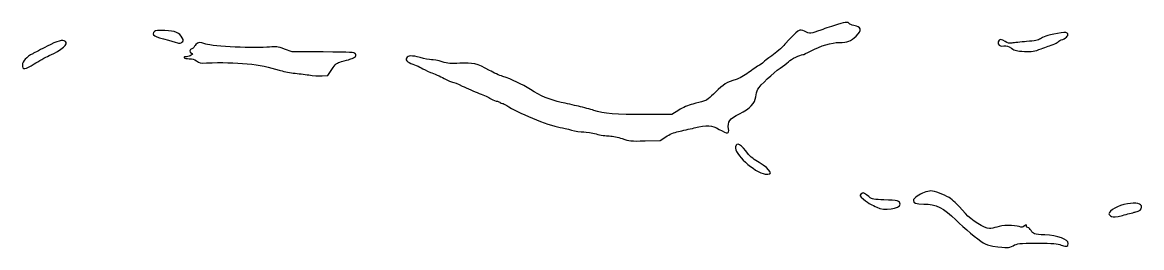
# Model space of a CAD drawing. Header units: millimetres. Extents: x 23 to 842, y -888 to -179.
# Drawn here: x 551 to 841.6, y -239.1 to -180.5 of the extents above; entities that cross this region are included whole.
import ezdxf

# ---------------------------------------------------------------- set-up
doc = ezdxf.new("R2010")
doc.units = ezdxf.units.MM
doc.layers.get('0').update_dxf_attribs({"linetype": 'CONTINUOUS'})

msp = doc.modelspace()

# ---------------------------------------------------------------- linework, layer by layer
for p, q in [((621.11, -188.22), (619.07, -187.48)), ((629.15, -188.22), (621.11, -188.22)), ((628.84, -194.42), (630.34, -194.34)), ((630.34, -194.34), (631.4, -192.75)), ((721.44, -203.39), (719.67, -204.52)), ((719.67, -204.52), (712.71, -204.52)), ((712.71, -211.35), (716.65, -211.27)), ((716.65, -211.27), (718.11, -210.29))]:
    msp.add_line(p, q)
for points in [[(585.34, -182.85), (584.46, -183.75), (585.15, -184.2), (588.96, -185.18)], [(588.04, -182.62), (586.32, -182.54), (585.55, -182.62), (585.34, -182.85)], [(592.56, -184.55), (591.9, -183.22), (590.74, -182.72), (588.04, -182.62)], [(754.14, -182.83), (752.82, -182.14), (752.55, -182.3), (749.04, -186.21)], [(758.38, -182.51), (755.84, -183.49), (755.44, -183.54), (754.14, -182.83)], [(762.66, -181.08), (761.5, -181.4), (759.57, -182.06), (758.38, -182.51)], [(765.68, -180.82), (765.31, -180.37), (765.25, -180.37), (762.66, -181.08)], [(766.92, -181.32), (766.39, -181.24), (765.84, -181), (765.68, -180.82)], [(767.5, -184.07), (769.09, -182.51), (768.93, -181.66), (766.92, -181.32)], [(562.21, -185.45), (561.45, -184.97), (560.15, -185.31), (557.48, -186.72)], [(558.03, -189.15), (561.26, -187.75), (563.17, -186.06), (562.21, -185.45)], [(588.96, -185.18), (590.21, -185.5), (591.4, -185.82), (591.61, -185.9)], [(591.61, -185.9), (591.82, -185.98), (592.22, -185.87), (592.48, -185.68)], [(592.48, -185.68), (592.9, -185.37), (592.93, -185.26), (592.56, -184.55)], [(598.65, -186.16), (596.98, -185.61), (596.74, -185.63), (596.11, -186.27)], [(755.7, -187.99), (758.38, -186.58), (761.15, -185.74), (763.16, -185.74)], [(763.16, -185.74), (765.33, -185.74), (766.1, -185.45), (767.5, -184.07)], [(804.39, -185.55), (804.23, -186.37), (804.86, -186.85), (805.87, -186.66)], [(806.24, -185.47), (805.37, -184.81), (804.52, -184.86), (804.39, -185.55)], [(807.98, -185.9), (807.24, -186.03), (806.85, -185.92), (806.24, -185.47)], [(811.79, -185.5), (810.23, -185.63), (808.54, -185.82), (807.98, -185.9)], [(815.37, -184.76), (814.78, -185.16), (813.91, -185.34), (811.79, -185.5)], [(819.81, -183.38), (816.95, -183.99), (816.05, -184.26), (815.37, -184.76)], [(818.67, -186.27), (819.2, -186.11), (819.79, -185.82), (819.94, -185.61)], [(822.3, -183.33), (821.85, -183.07), (821.24, -183.07), (819.81, -183.38)], [(819.94, -185.61), (820.1, -185.39), (820.66, -185.1), (821.16, -184.94)], [(821.16, -184.94), (822.22, -184.57), (822.85, -183.67), (822.3, -183.33)], [(553.72, -188.67), (552.08, -189.52), (551.07, -190.61), (551.05, -191.58)], [(557.48, -186.72), (555.94, -187.51), (554.25, -188.41), (553.72, -188.67)], [(595.05, -187.4), (594.41, -187.56), (594.33, -188.33), (594.92, -188.54)], [(594.92, -188.54), (595.29, -188.7), (595.26, -188.75), (594.86, -189.07)], [(595.58, -187.03), (595.58, -187.17), (595.34, -187.33), (595.05, -187.4)], [(596.11, -186.27), (595.82, -186.56), (595.58, -186.9), (595.58, -187.03)], [(615.24, -186.93), (611.64, -187.3), (600.5, -186.8), (598.65, -186.16)], [(619.07, -187.48), (617.27, -186.82), (616.82, -186.74), (615.24, -186.93)], [(637.49, -188.73), (637.22, -188.28), (636.61, -188.25), (629.15, -188.22)], [(637.25, -189.6), (637.67, -189.28), (637.73, -189.12), (637.49, -188.73)], [(749.04, -186.21), (748.24, -187.11), (746.68, -188.46), (745.6, -189.23)], [(753.64, -188.91), (753.82, -188.91), (754.75, -188.49), (755.7, -187.99)], [(805.87, -186.66), (806.58, -186.53), (806.98, -186.64), (807.85, -187.25)], [(807.85, -187.25), (808.78, -187.88), (809.2, -187.99), (811.21, -188.07)], [(811.21, -188.07), (813.22, -188.15), (813.73, -188.07), (815.58, -187.38)], [(815.58, -187.38), (816.74, -186.93), (818.14, -186.45), (818.67, -186.27)], [(551.05, -191.58), (550.97, -192.93), (551.74, -192.88), (554.09, -191.32)], [(554.09, -191.32), (555.2, -190.61), (556.97, -189.63), (558.03, -189.15)], [(593.65, -189.44), (593.22, -189.44), (592.96, -189.55), (593.06, -189.71)], [(593.06, -189.71), (593.14, -189.84), (593.75, -189.97), (594.36, -189.97)], [(594.86, -189.07), (594.6, -189.26), (594.04, -189.44), (593.65, -189.44)], [(594.36, -189.97), (595.15, -189.97), (595.74, -190.16), (596.27, -190.55)], [(596.27, -190.55), (596.93, -191.08), (597.27, -191.16), (598.88, -191.08)], [(598.88, -191.08), (606.56, -190.74), (613.04, -191.37), (617.67, -192.93)], [(631.4, -192.75), (632.38, -191.32), (632.65, -191.11), (633.94, -190.71)], [(633.94, -190.71), (634.74, -190.47), (635.69, -190.21), (636.06, -190.13)], [(636.06, -190.13), (636.43, -190.05), (636.96, -189.81), (637.25, -189.6)], [(650.77, -189.79), (650.53, -190.18), (650.61, -190.34), (651.14, -190.76)], [(654.34, -189.68), (652.12, -189.07), (651.19, -189.1), (650.77, -189.79)], [(651.14, -190.76), (651.51, -191.06), (652.28, -191.43), (652.86, -191.58)], [(652.86, -191.58), (653.44, -191.74), (654.21, -192.09), (654.61, -192.35)], [(657.23, -190.24), (656.7, -190.24), (655.4, -190), (654.34, -189.68)], [(660, -190.76), (659, -190.47), (657.73, -190.24), (657.23, -190.24)], [(664.63, -191.13), (662.28, -191.29), (661.56, -191.24), (660, -190.76)], [(672.31, -193.01), (669.13, -191.24), (667.89, -190.95), (664.63, -191.13)], [(742.47, -191.61), (741.94, -191.93), (740.62, -192.83), (739.56, -193.6)], [(743.53, -190.82), (743.48, -190.92), (743, -191.27), (742.47, -191.61)], [(745.6, -189.23), (744.51, -189.97), (743.59, -190.69), (743.53, -190.82)], [(747.77, -192.4), (748.53, -191.9), (749.54, -191.16), (749.96, -190.74)], [(749.96, -190.74), (750.73, -190.02), (752.98, -188.91), (753.64, -188.91)], [(617.67, -192.93), (618.54, -193.23), (620.21, -193.57), (621.37, -193.7)], [(621.37, -193.7), (622.54, -193.81), (624.36, -194.05), (625.4, -194.2)], [(625.4, -194.2), (626.45, -194.36), (627.99, -194.47), (628.84, -194.42)], [(654.61, -192.35), (654.98, -192.64), (656.03, -193.15), (656.99, -193.52)], [(656.99, -193.52), (657.91, -193.86), (659.53, -194.57), (660.53, -195.1)], [(675.75, -194.57), (674.95, -194.34), (673.39, -193.62), (672.31, -193.01)], [(682.97, -198.01), (680.69, -196.56), (678.18, -195.37), (675.75, -194.57)], [(739.56, -193.6), (738.48, -194.36), (737.05, -195.16), (736.39, -195.37)], [(742, -197.93), (742.53, -196.93), (746.05, -193.54), (747.77, -192.4)], [(660.53, -195.1), (661.56, -195.63), (662.54, -196.06), (662.75, -196.06)], [(662.75, -196.06), (662.97, -196.06), (664.08, -196.51), (665.27, -197.09)], [(665.27, -197.09), (666.43, -197.64), (668.42, -198.52), (669.66, -198.99)], [(736.39, -195.37), (733.93, -196.08), (733.08, -196.61), (730.99, -198.7)], [(669.66, -198.99), (670.9, -199.47), (672.2, -200.08), (672.54, -200.34)], [(672.54, -200.34), (672.86, -200.58), (673.55, -200.87), (674.05, -200.98)], [(690.96, -201.35), (688.02, -200.69), (685.51, -199.63), (682.97, -198.01)], [(730.99, -198.7), (729.51, -200.18), (728.56, -200.9), (727.9, -201.06)], [(737.24, -204.28), (740.01, -202.86), (741.23, -201.61), (741.47, -199.89)], [(741.47, -199.89), (741.55, -199.23), (741.79, -198.36), (742, -197.93)], [(674.05, -200.98), (674.56, -201.06), (675.03, -201.24), (675.11, -201.37)], [(675.11, -201.37), (675.19, -201.51), (675.43, -201.61), (675.67, -201.61)], [(675.67, -201.61), (675.88, -201.61), (676.41, -201.85), (676.8, -202.14)], [(676.8, -202.14), (679.37, -203.97), (687.41, -207.27), (690.69, -207.83)], [(695.46, -202.35), (694.16, -202.06), (692.12, -201.61), (690.96, -201.35)], [(699.43, -203.44), (698.55, -203.12), (696.78, -202.64), (695.46, -202.35)], [(725.09, -201.77), (723.95, -202.06), (722.55, -202.67), (721.44, -203.39)], [(727.9, -201.06), (727.37, -201.19), (726.12, -201.51), (725.09, -201.77)], [(712.71, -204.52), (705.14, -204.52), (701.86, -204.26), (699.43, -203.44)], [(734.38, -208.23), (734.09, -206.35), (734.62, -205.61), (737.24, -204.28)], [(690.69, -207.83), (691.28, -207.94), (692.57, -208.25), (693.61, -208.52)], [(693.61, -208.52), (694.61, -208.81), (696.04, -209.02), (696.78, -209.02)], [(696.78, -209.02), (697.52, -209.02), (698.98, -209.26), (700.03, -209.55)], [(718.11, -210.29), (719.06, -209.63), (720.17, -209.18), (721.39, -208.89)], [(721.39, -208.89), (722.42, -208.68), (724.24, -208.25), (725.49, -207.99)], [(725.49, -207.99), (728.87, -207.2), (729.99, -207.25), (731.94, -208.36)], [(731.94, -208.36), (734.19, -209.63), (734.59, -209.6), (734.38, -208.23)], [(700.03, -209.55), (701.07, -209.84), (702.6, -210.08), (703.42, -210.08)], [(703.42, -210.08), (704.35, -210.08), (705.62, -210.34), (706.81, -210.77)], [(706.81, -210.77), (708.61, -211.4), (709, -211.43), (712.71, -211.35)], [(736.18, -212.86), (735.73, -214.63), (741.05, -219.52), (743.9, -220)], [(739.56, -214.87), (737.66, -212.25), (736.49, -211.56), (736.18, -212.86)], [(742.34, -217.01), (741.15, -216.32), (739.96, -215.4), (739.56, -214.87)], [(743.9, -220), (746.23, -220.37), (745.41, -218.81), (742.34, -217.01)], [(768.77, -225.24), (768.32, -225.58), (768.38, -225.66), (769.46, -226.56)], [(769.33, -224.9), (769.28, -224.9), (769.04, -225.05), (768.77, -225.24)], [(771.18, -226.17), (770.89, -225.82), (769.57, -224.9), (769.33, -224.9)], [(769.46, -226.56), (770.1, -227.09), (770.92, -227.65), (771.26, -227.81)], [(774.75, -226.69), (772.32, -226.59), (771.45, -226.48), (771.18, -226.17)], [(785.2, -224.74), (784.01, -225.16), (782.37, -226.38), (782.37, -226.85)], [(786.87, -224.39), (786.5, -224.39), (785.76, -224.55), (785.2, -224.74)], [(791.63, -226.11), (790.28, -225.27), (787.88, -224.37), (786.87, -224.39)], [(795.89, -230.27), (793.35, -227.41), (792.8, -226.85), (791.63, -226.11)], [(771.26, -227.81), (771.63, -227.97), (772.35, -228.34), (772.85, -228.6)], [(772.85, -228.6), (774.7, -229.61), (778.93, -229.08), (778.93, -227.83)], [(778.93, -227.83), (778.93, -226.99), (778.25, -226.8), (774.75, -226.69)], [(782.37, -226.85), (782.37, -227.57), (783.03, -227.81), (785.07, -227.81)], [(785.07, -227.81), (788.27, -227.81), (790.26, -228.79), (793.41, -231.91)], [(837.94, -227.73), (835.55, -228.12), (833.17, -229.45), (833.17, -230.37)], [(841.64, -228.57), (841.64, -227.67), (840.18, -227.36), (837.94, -227.73)], [(839.92, -229.87), (841.22, -229.55), (841.64, -229.21), (841.64, -228.57)], [(793.41, -231.91), (795.58, -234.08), (799.02, -236.96), (800.5, -237.86)], [(802.11, -234.16), (800.95, -234.16), (797.32, -231.88), (795.89, -230.27)], [(833.17, -230.37), (833.17, -230.56), (833.46, -230.85), (833.83, -231.03)], [(833.83, -231.03), (834.34, -231.27), (834.92, -231.22), (836.67, -230.74)], [(836.67, -230.74), (837.88, -230.43), (839.34, -230.03), (839.92, -229.87)], [(804.07, -233.76), (803.46, -233.97), (802.56, -234.16), (802.11, -234.16)], [(809.86, -233.65), (808.65, -233.23), (805.39, -233.28), (804.07, -233.76)], [(811.21, -233.49), (810.79, -233.87), (810.58, -233.89), (809.86, -233.65)], [(811.77, -233.68), (811.87, -233.12), (811.69, -233.07), (811.21, -233.49)], [(812.14, -233.89), (811.93, -233.89), (811.77, -233.81), (811.77, -233.68)], [(812.93, -234.69), (812.69, -234.24), (812.35, -233.89), (812.14, -233.89)], [(816.5, -235.82), (813.75, -235.69), (813.38, -235.58), (812.93, -234.69)], [(800.5, -237.86), (801.08, -238.23), (802.19, -238.6), (803.01, -238.71)], [(808.25, -238.63), (809.44, -238.02), (809.73, -237.99), (814.52, -237.99)], [(814.52, -237.99), (818.75, -237.99), (819.73, -238.07), (820.79, -238.47)], [(822.59, -238.02), (822.59, -236.99), (819.84, -236.01), (816.5, -235.82)], [(820.79, -238.47), (822.19, -239.02), (822.59, -238.92), (822.59, -238.02)], [(803.01, -238.71), (807.06, -239.29), (806.95, -239.29), (808.25, -238.63)]]:
    msp.add_open_spline(points, degree=3)

doc.saveas('drawing.dxf')
